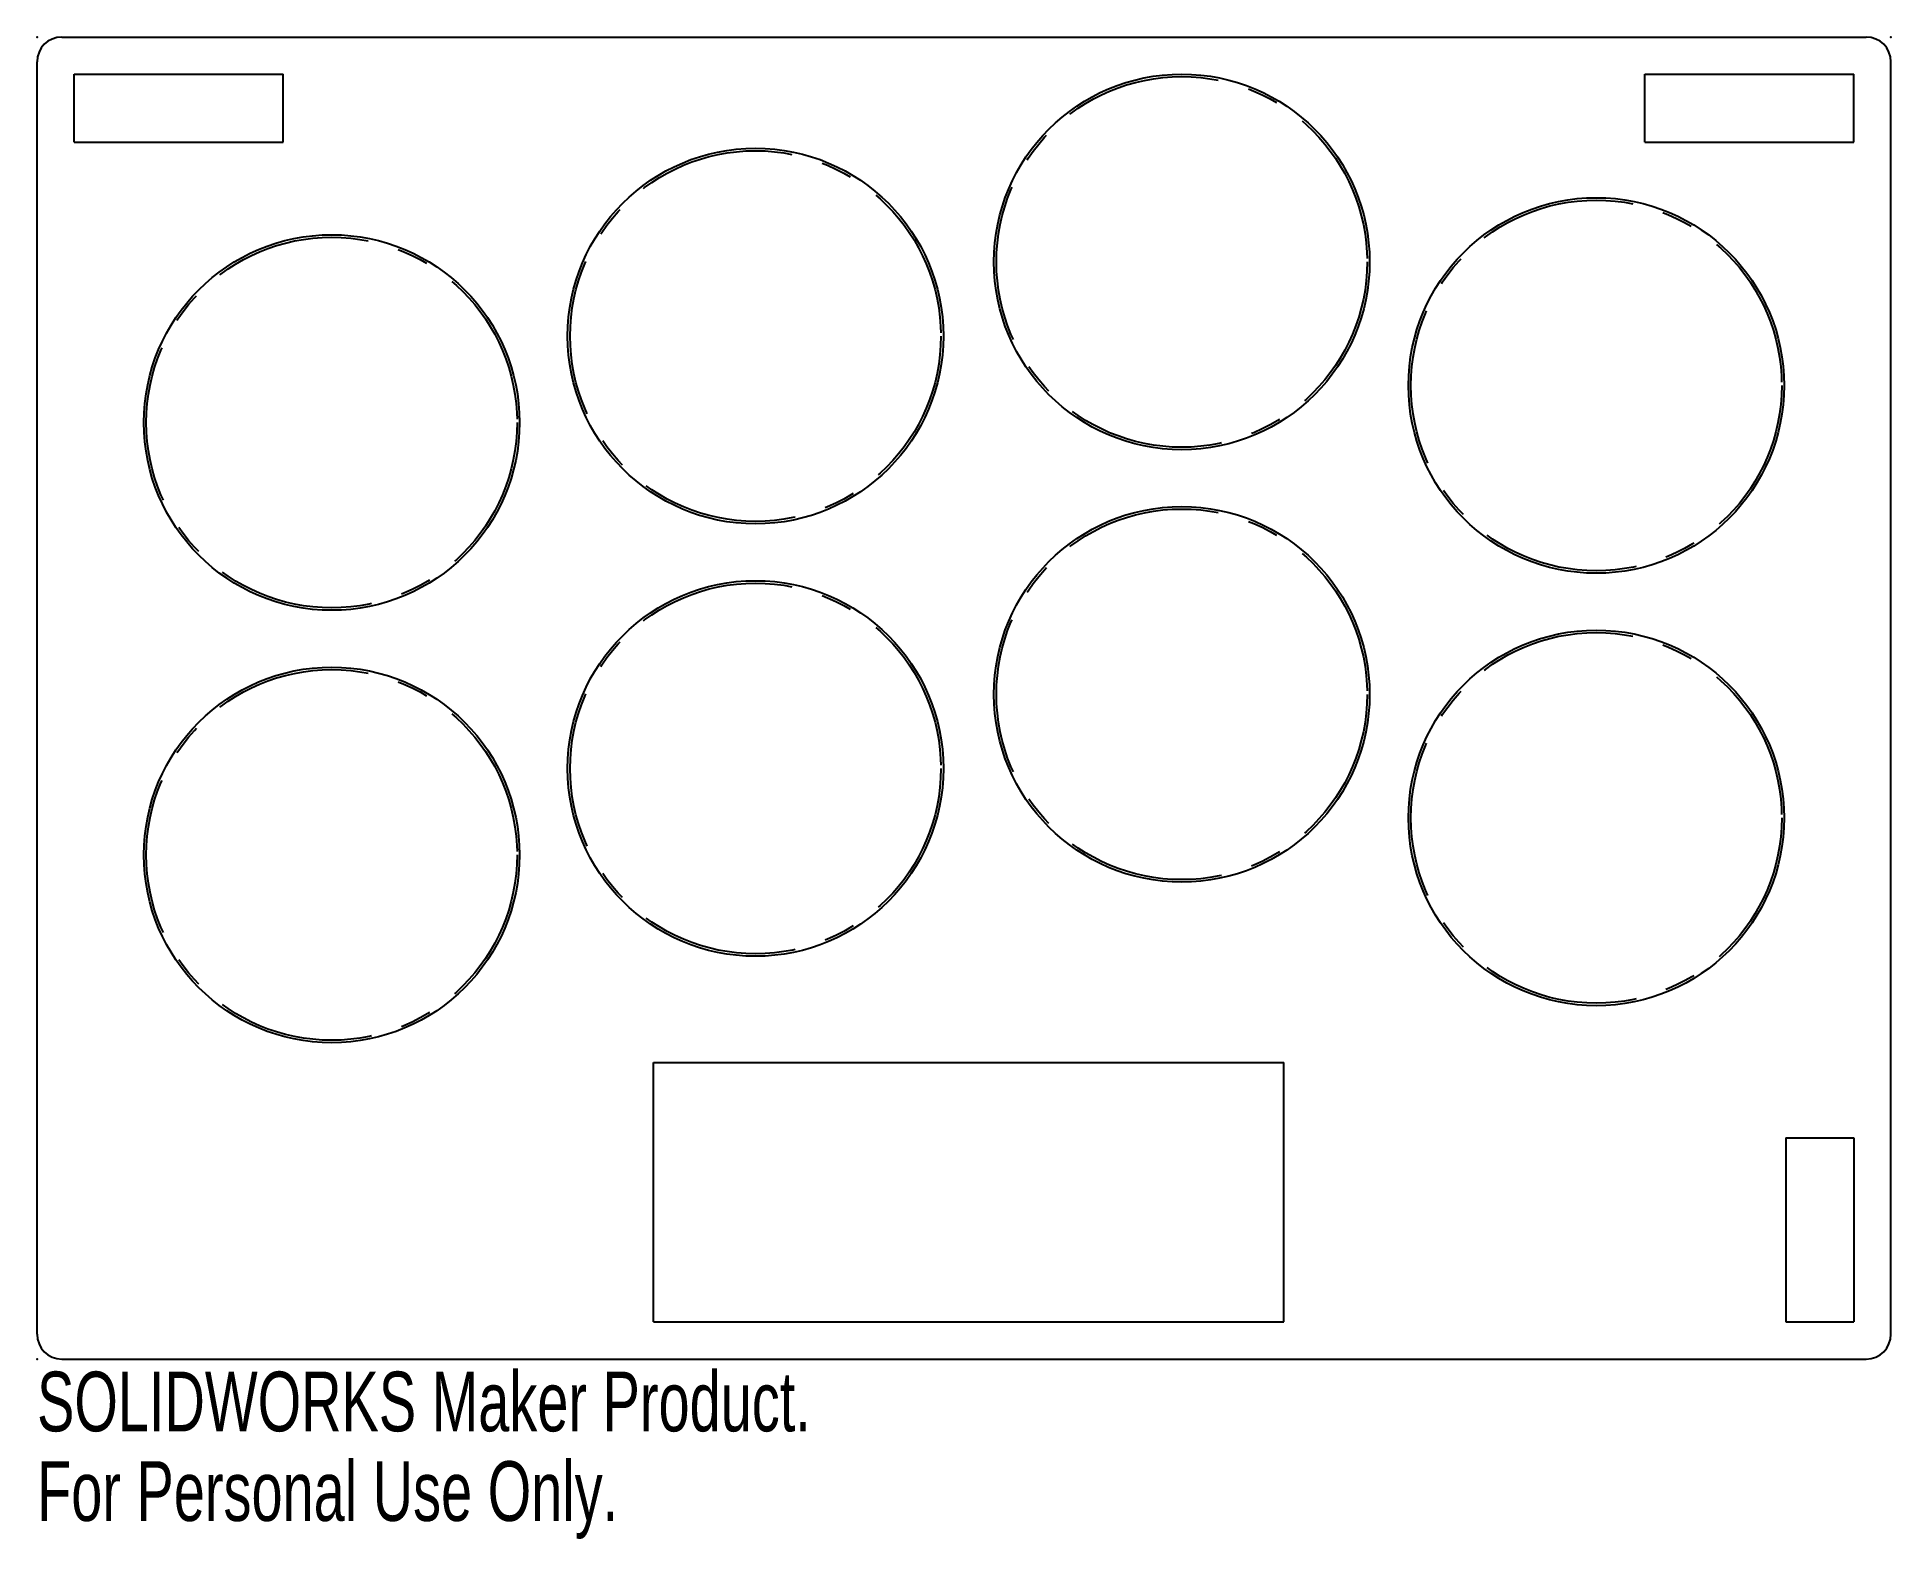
# Model space of a CAD drawing. Header units: millimetres. Extents: x 0 to 150, y -15 to 107.
import ezdxf

# ---------------------------------------------------------------- set-up
doc = ezdxf.new("R2010")
doc.units = ezdxf.units.MM
doc.header["$PDSIZE"] = -1
doc.linetypes.add('CENTERX2', pattern=[20.32, 12.7, -2.54, 2.54, -2.54])
doc.styles.add('SLDTEXTSTYLE0', font='TXT', dxfattribs={"width": 0.7})

msp = doc.modelspace()

# ---------------------------------------------------------------- linework, layer by layer
at = {"color": 7, "linetype": 'Continuous'}
for p, q in [((2, 107), (148, 107)), ((0, 2), (0, 105)), ((150, 2), (150, 105)), ((3, 98.5), (3, 104)), ((3, 104), (19.9, 104)), ((19.9, 98.5), (19.9, 104)), ((130.1, 98.5), (130.1, 104)), ((130.1, 104), (147, 104)), ((147, 98.5), (147, 104)), ((3, 98.5), (19.9, 98.5)), ((130.1, 98.5), (147, 98.5)), ((49.88, 3), (49.88, 24)), ((49.88, 24), (100.88, 24)), ((100.88, 3), (100.88, 24)), ((141.5, 17.9), (147, 17.9)), ((141.5, 17.9), (141.5, 3)), ((147, 17.9), (147, 3)), ((49.88, 3), (100.88, 3)), ((141.5, 3), (147, 3)), ((2, 0), (148, 0))]:
    msp.add_line(p, q, dxfattribs=at)
for centre in [(92.62, 88.8), (58.13, 82.8), (126.16, 78.8), (23.84, 75.8), (92.62, 53.8), (58.13, 47.8), (126.16, 43.8), (23.84, 40.8)]:
    msp.add_circle(centre, 15.2, dxfattribs=at)
at = {"color": 7, "linetype": 'CENTERX2'}
for centre in [(92.62, 88.8), (58.13, 82.8), (126.16, 78.8), (23.84, 75.8), (92.62, 53.8), (58.13, 47.8), (126.16, 43.8), (23.84, 40.8)]:
    msp.add_circle(centre, 15, dxfattribs=at)
at = {"color": 7, "linetype": 'Continuous'}
for centre, start, end in [((2, 105), 90, 180), ((148, 105), 0, 90), ((2, 2), 180, 270), ((148, 2), 270, 0)]:
    msp.add_arc(centre, 2, start, end, dxfattribs=at)
for p in [(0, 107), (150, 107), (0, 0)]:
    msp.add_point(p, dxfattribs=at)

# ---------------------------------------------------------------- texts
at = {"color": 7, "linetype": 'Continuous', "char_height": 4.8336, "attachment_point": 1, "style": 'SLDTEXTSTYLE0'}
for s, insert in [('SOLIDWORKS Maker Product.', (0, -1.02)), ('For Personal Use Only.', (0, -8.27))]:
    msp.add_mtext(s, dxfattribs=dict(at, insert=insert))

doc.saveas('drawing.dxf')
